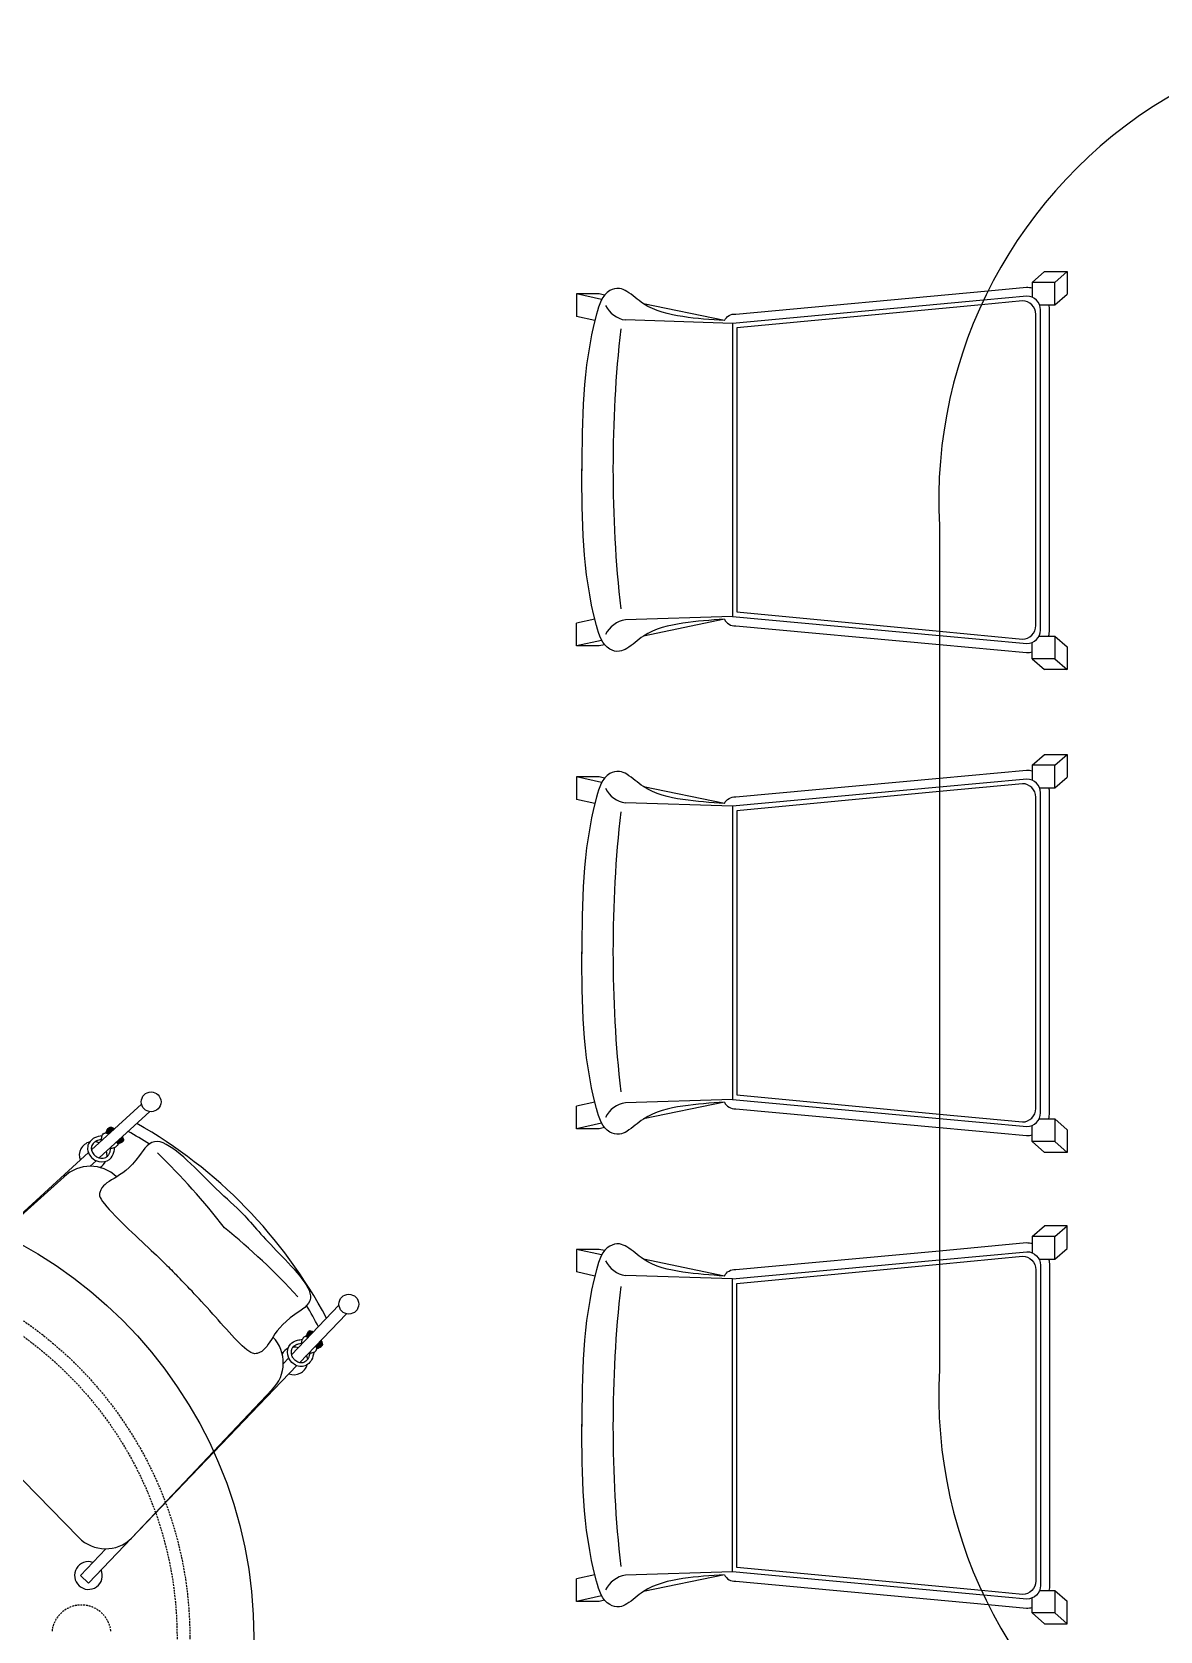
# Model space of a CAD drawing. Header units: millimetres. Extents: x -38686 to 870903, y -23218 to 232707.
# Drawn here: x 44281 to 45790, y 31265 to 33404 of the extents above; entities that cross this region are included whole.
import ezdxf

# ---------------------------------------------------------------- set-up
doc = ezdxf.new("R2010")
doc.units = ezdxf.units.MM
doc.header["$LTSCALE"] = 10
doc.linetypes.add('HIDDEN', pattern=[0.375, 0.25, -0.125])
doc.layers.add('40 - Detail Outline', color=142, linetype='Continuous')

msp = doc.modelspace()

# ---------------------------------------------------------------- hatches: boundary and pattern name
at = {"layer": '40 - Detail Outline'}
h = msp.add_hatch(dxfattribs=at)
h.set_pattern_fill('LINE', color=251, scale=0.25, angle=44.340416, style=0)
h.set_pattern_definition([(44.3404157, (29657.7823, 36571.6059), (-0.55476771, 0.567689923), [])])
edge = h.paths.add_edge_path()
edge.add_spline(control_points=[(44390.839, 31936.938), (44390.166, 31937.431), (44388.44, 31938.558), (44385.659, 31939.799), (44382.176, 31937.659), (44380.824, 31934.418), (44379.513, 31932.105), (44379.106, 31931.403)], knot_values=[0.96849474, 0.96849474, 0.96849474, 0.96849474, 3.43348075, 6.95615261, 9.2269816, 14.7686526, 17.20637924, 17.20637924, 17.20637924, 17.20637924], degree=3, periodic=0)
edge.add_spline(control_points=[(44379.106, 31931.403), (44379.247, 31931.409), (44380.709, 31931.4), (44382.033, 31930.715), (44383.142, 31929.901)], knot_values=[15.02205896, 15.02205896, 15.02205896, 15.02205896, 15.4425909, 19.39816394, 19.39816394, 19.39816394, 19.39816394], degree=3, periodic=0)
edge.add_line((44383.142, 31929.901), (44390.839, 31936.938))
edge = h.paths.add_edge_path()
edge.add_spline(control_points=[(44395.321, 31916.418), (44396.619, 31916.971), (44399.152, 31918.076), (44402.703, 31919.814), (44403.221, 31923.51), (44402.094, 31925.245), (44401.317, 31926.193)], knot_values=[32.23678536, 32.23678536, 32.23678536, 32.23678536, 36.54129772, 40.52967194, 43.06457669, 46.61386778, 46.61386778, 46.61386778, 46.61386778], degree=3, periodic=0)
edge.add_line((44401.317, 31926.193), (44393.805, 31919.326))
edge.add_spline(control_points=[(44393.805, 31919.326), (44394.332, 31918.612), (44394.888, 31917.679), (44395.27, 31916.603), (44395.321, 31916.418)], knot_values=[34.33816689, 34.33816689, 34.33816689, 34.33816689, 36.98965349, 37.54298405, 37.54298405, 37.54298405, 37.54298405], degree=3, periodic=0)
h = msp.add_hatch(dxfattribs=at)
h.set_pattern_fill('LINE', color=251, scale=0.25, angle=44.340416, style=0)
h.set_pattern_definition([(44.3404157, (48961.57665, 16818.168), (0.55476771, -0.567689923), [])])
edge = h.paths.add_edge_path()
edge.add_spline(control_points=[(44667.318, 31654.019), (44667.796, 31653.334), (44668.883, 31651.583), (44670.059, 31648.774), (44667.84, 31645.341), (44664.568, 31644.064), (44662.226, 31642.807), (44661.515, 31642.416)], knot_values=[0.96849474, 0.96849474, 0.96849474, 0.96849474, 3.43348075, 6.95615261, 9.2269816, 14.7686526, 17.20637924, 17.20637924, 17.20637924, 17.20637924], degree=3, periodic=0)
edge.add_spline(control_points=[(44661.515, 31642.416), (44661.524, 31642.557), (44661.549, 31644.019), (44660.895, 31645.357), (44660.107, 31646.485)], knot_values=[15.02205896, 15.02205896, 15.02205896, 15.02205896, 15.4425909, 19.39816394, 19.39816394, 19.39816394, 19.39816394], degree=3, periodic=0)
edge.add_line((44660.107, 31646.485), (44667.318, 31654.019))
edge = h.paths.add_edge_path()
edge.add_spline(control_points=[(44646.907, 31658.971), (44647.49, 31660.256), (44648.653, 31662.763), (44650.472, 31666.274), (44654.18, 31666.706), (44655.888, 31665.539), (44656.818, 31664.741)], knot_values=[32.23678536, 32.23678536, 32.23678536, 32.23678536, 36.54129772, 40.52967194, 43.06457669, 46.61386778, 46.61386778, 46.61386778, 46.61386778], degree=3, periodic=0)
edge.add_line((44656.818, 31664.741), (44649.779, 31657.389))
edge.add_spline(control_points=[(44649.779, 31657.389), (44649.078, 31657.932), (44648.158, 31658.509), (44647.091, 31658.917), (44646.907, 31658.971)], knot_values=[34.33816689, 34.33816689, 34.33816689, 34.33816689, 36.98965349, 37.54298405, 37.54298405, 37.54298405, 37.54298405], degree=3, periodic=0)

# ---------------------------------------------------------------- linework, layer by layer
at = {"layer": '40 - Detail Outline', "color": 251}
for p, q in [((45618.91, 33069.363), (45635.379, 33083.812)), ((45649.16, 33069.363), (45665.629, 33083.812)), ((45649.16, 33039.113), (45665.629, 33053.562)), ((45649.16, 32596.111), (45665.629, 32581.662)), ((45618.91, 32565.861), (45635.379, 32551.412)), ((45649.16, 32565.861), (45665.629, 32551.412)), ((45618.91, 32423.313), (45635.379, 32437.762)), ((45649.16, 32423.313), (45665.629, 32437.762)), ((45649.16, 32393.063), (45665.629, 32407.512)), ((45649.16, 31950.061), (45665.629, 31935.612)), ((45618.91, 31919.811), (45635.379, 31905.362)), ((45649.16, 31919.811), (45665.629, 31905.362)), ((45618.91, 31792.729), (45635.379, 31807.178)), ((45649.16, 31792.729), (45665.629, 31807.178)), ((45649.16, 31762.479), (45665.629, 31776.928)), ((44523.969, 31504.274), (44413.943, 31389.339)), ((44413.943, 31389.339), (44356.428, 31329.258)), ((44379.549, 31375.102), (44345.485, 31339.518)), ((44356.428, 31329.258), (44345.485, 31339.518)), ((45649.16, 31319.478), (45665.629, 31305.028)), ((45618.91, 31289.228), (45635.379, 31274.778)), ((45649.16, 31289.228), (45665.629, 31274.778))]:
    msp.add_line(p, q, dxfattribs=at)
at = {"layer": '40 - Detail Outline', "color": 0}
for p, q in [((45042.652, 33046.445), (45008.954, 33053.864)), ((45046.447, 33052.269), (45039.204, 33053.864)), ((45206.898, 33018.199), (45098.838, 33040.602)), ((45033.584, 33018.191), (45008.954, 33023.614)), ((45217.662, 33014.441), (45074.661, 33018.981)), ((45494.699, 32743.795), (45494.699, 31614.795)), ((45494.699, 32743.795), (45494.699, 31614.795)), ((45033.584, 32618.615), (45008.954, 32613.192)), ((45217.662, 32622.366), (45074.661, 32617.826)), ((45206.898, 32618.608), (45098.838, 32596.204)), ((45042.652, 32590.362), (45008.954, 32582.942)), ((45046.447, 32584.537), (45039.204, 32582.942)), ((45042.652, 32400.395), (45008.954, 32407.814)), ((45046.447, 32406.219), (45039.204, 32407.814)), ((45206.898, 32372.149), (45098.838, 32394.552)), ((45033.584, 32372.141), (45008.954, 32377.564)), ((45217.662, 32368.391), (45074.661, 32372.931)), ((45033.584, 31972.565), (45008.954, 31967.142)), ((45217.662, 31976.316), (45074.661, 31971.776)), ((45206.898, 31972.558), (45098.838, 31950.154)), ((45042.652, 31944.312), (45008.954, 31936.892)), ((45046.447, 31938.487), (45039.204, 31936.892)), ((45042.652, 31768.229), (45008.954, 31775.648)), ((45046.447, 31774.053), (45039.204, 31775.648)), ((45206.898, 31739.982), (45098.838, 31762.386)), ((45033.584, 31739.975), (45008.954, 31745.398)), ((45217.662, 31736.225), (45074.661, 31740.765)), ((45033.584, 31340.399), (45008.954, 31334.976)), ((45217.662, 31344.15), (45074.661, 31339.61)), ((45206.898, 31340.392), (45098.838, 31317.988)), ((45042.652, 31312.146), (45008.954, 31304.726)), ((45046.447, 31306.321), (45039.204, 31304.726))]:
    msp.add_line(p, q, dxfattribs=at)
at = {"layer": '40 - Detail Outline', "color": 252}
for p, q in [((44427.111, 31970.094), (44360.221, 31908.95)), ((44438.186, 31959.895), (44370.594, 31898.109)), ((44356.156, 31905.233), (44237.834, 31797.074)), ((44366.43, 31894.302), (44358.319, 31886.888)), ((44691.359, 31700.824), (44628.034, 31634.673)), ((44701.301, 31689.517), (44638.633, 31624.053)), ((44634.824, 31620.074), (44523.969, 31504.274)), ((44624.132, 31630.597), (44616.533, 31622.659)), ((44624.132, 31630.597), (44616.533, 31622.659))]:
    msp.add_line(p, q, dxfattribs=at)
at = {"layer": '40 - Detail Outline', "color": 251}
for points in [[(45635.379, 33083.812), (45665.629, 33083.812), (45665.629, 33053.562)], [(45628.55, 33039.113), (45649.16, 33039.113), (45649.16, 33069.363), (45618.91, 33069.363), (45618.91, 33049.209)], [(45627.853, 32596.111), (45649.16, 32596.111), (45649.16, 32565.861), (45618.91, 32565.861), (45618.91, 32587.597)], [(45665.629, 32581.662), (45665.629, 32551.412), (45635.379, 32551.412)], [(45635.379, 32437.762), (45665.629, 32437.762), (45665.629, 32407.512)], [(45628.55, 32393.063), (45649.16, 32393.063), (45649.16, 32423.313), (45618.91, 32423.313), (45618.91, 32403.159)], [(45627.853, 31950.061), (45649.16, 31950.061), (45649.16, 31919.811), (45618.91, 31919.811), (45618.91, 31941.547)], [(45665.629, 31935.612), (45665.629, 31905.362), (45635.379, 31905.362)], [(45627.853, 31762.479), (45649.16, 31762.479), (45649.16, 31792.729), (45618.91, 31792.729), (45618.91, 31770.993)], [(45665.629, 31776.928), (45665.629, 31807.178), (45635.379, 31807.178)], [(45628.55, 31319.478), (45649.16, 31319.478), (45649.16, 31289.228), (45618.91, 31289.228), (45618.91, 31309.381)], [(45635.379, 31274.778), (45665.629, 31274.778), (45665.629, 31305.028)]]:
    msp.add_lwpolyline(points, dxfattribs=at)
at = {"layer": '40 - Detail Outline', "color": 0}
for points in [[(45039.204, 33053.864), (45008.954, 33053.864), (45008.954, 33023.614)], [(45553.57, 33045.392), (45217.662, 33014.441), (45217.662, 32622.366), (45494.599, 32596.848)], [(45550.821, 33039.487), (45223.712, 33008.391), (45223.712, 32628.416), (45494.596, 32602.664)], [(45039.204, 32582.942), (45008.954, 32582.942), (45008.954, 32613.192)], [(45039.204, 32407.814), (45008.954, 32407.814), (45008.954, 32377.564)], [(45494.699, 32393.918), (45217.662, 32368.391), (45217.662, 31976.316), (45494.633, 31950.795)], [(45494.659, 32388.098), (45223.712, 32362.341), (45223.712, 31982.366), (45494.699, 31956.605)], [(45039.204, 31936.892), (45008.954, 31936.892), (45008.954, 31967.142)], [(45039.204, 31775.648), (45008.954, 31775.648), (45008.954, 31745.398)], [(45553.57, 31313.198), (45217.662, 31344.15), (45217.662, 31736.225), (45494.599, 31761.743)], [(45550.821, 31319.103), (45223.712, 31350.2), (45223.712, 31730.175), (45494.596, 31755.926)], [(45039.204, 31304.726), (45008.954, 31304.726), (45008.954, 31334.976)]]:
    msp.add_lwpolyline(points, dxfattribs=at)
for points in [[(45206.898, 33018.199, -0.30343143), (45222.147, 33026.974), (45559.743, 33058.106)], [(45206.898, 32618.608, 0.30343143), (45222.147, 32609.832), (45494.699, 32584.698)], [(45206.898, 32372.149, -0.30343143), (45222.147, 32380.924), (45494.678, 32406.056)], [(45206.898, 31972.558, 0.30343143), (45222.147, 31963.782), (45494.723, 31938.646)], [(45206.898, 31739.982, -0.30343143), (45222.147, 31748.758), (45494.699, 31773.892)], [(45206.898, 31340.392, 0.30343143), (45222.147, 31331.616), (45559.743, 31300.484)]]:
    msp.add_lwpolyline(points, format="xyb", dxfattribs=at)
at = {"layer": '40 - Detail Outline', "color": 251}
for points in [[(45559.743, 33058.106), (45611.024, 33062.835, -0.06587297), (45618.91, 33061.947)], [(45623.713, 32610.266), (45623.713, 33026.541, 0.41421356), (45605.563, 33044.691), (45550.821, 33039.487)], [(45629.763, 32604.216), (45629.763, 33032.591, 0.41421356), (45611.613, 33050.741), (45553.57, 33045.392)], [(45640.757, 32596.111, 0.06791001), (45641.863, 32604.216), (45641.863, 33032.591, 0.05438092), (45641.151, 33039.113, 0.05438092)], [(45494.596, 32602.664), (45605.563, 32592.116, 0.41421356), (45623.713, 32610.266)], [(45494.599, 32596.848), (45611.613, 32586.066, 0.41421356), (45629.763, 32604.216)], [(45494.699, 32584.698), (45611.024, 32573.971, 0.06587297), (45618.91, 32574.859)], [(45494.678, 32406.056), (45611.024, 32416.785, -0.06587297), (45618.91, 32415.897)], [(45623.713, 31964.216), (45623.713, 32380.491, 0.41421356), (45605.563, 32398.641), (45494.659, 32388.098)], [(45629.763, 31958.166), (45629.763, 32386.541, 0.41421356), (45611.613, 32404.691), (45494.699, 32393.918)], [(45640.757, 31950.061, 0.06791001), (45641.863, 31958.166), (45641.863, 32386.541, 0.05438092), (45641.151, 32393.063, 0.05438092)], [(45494.699, 31956.605), (45605.563, 31946.066, 0.41421356), (45623.713, 31964.216)], [(45494.633, 31950.795), (45611.613, 31940.016, 0.41421356), (45629.763, 31958.166)], [(45494.723, 31938.646), (45611.024, 31927.921, 0.06587297), (45618.91, 31928.809)], [(44239.033, 31796.495), (44120.396, 31689.723, 0.41421356), (44119.582, 31619.017), (44343.237, 31390.153, 0.41421356), (44413.943, 31389.339), (44523.516, 31505.271)], [(45494.599, 31761.743), (45611.613, 31772.525, -0.41421356), (45629.763, 31754.375)], [(45494.699, 31773.892), (45611.024, 31784.619, -0.06587297), (45618.91, 31783.731)], [(45494.596, 31755.926), (45605.563, 31766.475, -0.41421356), (45623.713, 31748.325)], [(45623.713, 31748.325), (45623.713, 31332.05, -0.41421356), (45605.563, 31313.9), (45550.821, 31319.103)], [(45629.763, 31754.375), (45629.763, 31326, -0.41421356), (45611.613, 31307.85), (45553.57, 31313.198)], [(45640.757, 31762.479, -0.06791001), (45641.863, 31754.375), (45641.863, 31326, -0.05438092), (45641.151, 31319.478, -0.05438092)], [(45559.743, 31300.484), (45611.024, 31295.755, 0.06587297), (45618.91, 31296.643)]]:
    msp.add_lwpolyline(points, format="xyb", dxfattribs=at)
at = {"layer": '40 - Detail Outline', "color": 7}
for points in [[(44393.709, 31872.484, 0.40885828), (44323.649, 31872.649), (44239.033, 31796.495)], [(44523.516, 31505.271), (44601.762, 31588.058, 0.41105712), (44602.951, 31658.376)]]:
    msp.add_lwpolyline(points, format="xyb", dxfattribs=at)
for centre in [(44440.014, 31972.992), (44704.496, 31702.35)]:
    msp.add_circle(centre, 13.224, dxfattribs=at)
at = {"layer": '40 - Detail Outline', "color": 0}
msp.add_circle((43977.527, 31256.482), 600, dxfattribs=at)
at = {"layer": '40 - Detail Outline', "color": 251, "linetype": 'HIDDEN'}
for radius in [514.286, 497.143]:
    msp.add_circle((43977.527, 31256.482), radius, dxfattribs=at)
at = {"layer": '40 - Detail Outline', "color": 0}
for centre, radius, start, end in [((46119.699, 32778.341), 625.954, 356.836276, 183.163724), ((45079.613, 33053.644), 35.015, 205.466759, 261.869805), ((46751.937, 32820.516), 1694.042, 173.677262, 180.02371), ((46751.937, 32819.114), 1694.042, 179.97629, 186.322738), ((45079.613, 32583.163), 35.015, 98.130195, 154.533241), ((45079.613, 32407.594), 35.015, 205.466759, 261.869805), ((46751.937, 32174.466), 1694.042, 173.677262, 180.02371), ((46751.937, 32173.064), 1694.042, 179.97629, 186.322738), ((45079.613, 31937.113), 35.015, 98.130195, 154.533241), ((45079.613, 31775.428), 35.015, 205.466759, 261.869805), ((46751.937, 31539.476), 1694.042, 173.677262, 180.02371), ((46119.699, 31580.249), 625.954, 176.836276, 3.163724), ((46751.937, 31538.074), 1694.042, 179.97629, 186.322738), ((45079.613, 31304.947), 35.015, 98.130195, 154.533241)]:
    msp.add_arc(centre, radius, start, end, dxfattribs=at)
at = {"layer": '40 - Detail Outline', "color": 7}
for radius, start, end in [(654.154, 28.118966, 60.410216), (639.154, 57.883888, 60.84713), (639.154, 27.678101, 30.593159)]:
    msp.add_arc((44097.881, 31375.247), radius, start, end, dxfattribs=at)
at = {"layer": '40 - Detail Outline', "color": 252}
for centre, radius, start, end in [((44362.444, 31901.328), 18.556, 104.458999, 199.852622), ((44362.444, 31901.328), 18.556, 65.008974, 81.27318), ((44362.444, 31901.328), 18.556, 354.577533, 17.31771), ((43807.026, 31240.812), 923.095, 37.624084, 45.988047), ((44362.444, 31901.328), 18.556, 299.479157, 334.49303), ((43957.936, 31086.386), 923.095, 42.692784, 51.056747), ((44631.065, 31626.45), 18.556, 114.187802, 149.201675), ((44631.065, 31626.45), 18.556, 71.363121, 94.103298), ((44631.065, 31626.45), 18.556, 248.828209, 344.221832), ((44631.065, 31626.45), 18.556, 7.407652, 23.671857)]:
    msp.add_arc(centre, radius, start, end, dxfattribs=at)
at = {"layer": '40 - Detail Outline', "color": 251}
msp.add_arc((44356.179, 31339.3), 18.556, 71.363121, 23.671857, dxfattribs=at)
at = {"layer": '40 - Detail Outline', "color": 251, "linetype": 'HIDDEN'}
msp.add_arc((44346.775, 31260.252), 39.599, 6.963411, 173.036589, dxfattribs=at)
at = {"layer": '40 - Detail Outline', "color": 0}
for points in [[(45206.898, 33018.199), (45151.278, 33023.474), (45098.567, 33040.783), (45076.33, 33057.268), (45066.55, 33061.086), (45053.585, 33058.247), (45035.759, 33026.622), (45016.392, 32816.991)], [(45206.898, 32618.608), (45151.278, 32613.333), (45098.567, 32596.023), (45076.33, 32579.538), (45066.55, 32575.721), (45053.585, 32578.559), (45035.759, 32610.184), (45016.392, 32819.815)], [(45206.898, 32372.149), (45151.278, 32377.424), (45098.567, 32394.733), (45076.33, 32411.219), (45066.55, 32415.036), (45053.585, 32412.198), (45035.759, 32380.572), (45016.392, 32170.941)], [(45206.898, 31972.558), (45151.278, 31967.283), (45098.567, 31949.973), (45076.33, 31933.488), (45066.55, 31929.671), (45053.585, 31932.509), (45035.759, 31964.134), (45016.392, 32173.765)], [(45206.898, 31739.982), (45151.278, 31745.258), (45098.567, 31762.567), (45076.33, 31779.052), (45066.55, 31782.87), (45053.585, 31780.031), (45035.759, 31748.406), (45016.392, 31538.775)], [(45206.898, 31340.392), (45151.278, 31335.117), (45098.567, 31317.807), (45076.33, 31301.322), (45066.55, 31297.505), (45053.585, 31300.343), (45035.759, 31331.968), (45016.392, 31541.599)]]:
    msp.add_spline(points, degree=3, dxfattribs=at)
for points, knots in [([(44379.106, 31931.403), (44379.513, 31932.105), (44380.824, 31934.418), (44382.176, 31937.659), (44385.659, 31939.799), (44388.44, 31938.558), (44390.166, 31937.431), (44390.839, 31936.938)], [0.96849474, 0.96849474, 0.96849474, 0.96849474, 3.40622138, 8.94789237, 11.21872137, 14.74139322, 17.20637924, 17.20637924, 17.20637924, 17.20637924]), ([(44374.453, 31927.502), (44370.958, 31927.036), (44362.471, 31925.796), (44351.984, 31913.333), (44358.524, 31898.483), (44370.726, 31891.321), (44385.041, 31893.652), (44390.158, 31904.062), (44391.117, 31909.819), (44391.455, 31911.948)], [0.42363077, 0.42363077, 0.42363077, 0.42363077, 10.88913802, 25.92480524, 41.13286041, 52.55152274, 67.12012917, 78.20950651, 84.71484974, 84.71484974, 84.71484974, 84.71484974]), ([(44373.751, 31922.359), (44372.953, 31922.246), (44372.189, 31922.126), (44370.388, 31921.787), (44369.397, 31921.547), (44368.01, 31921.087), (44367.55, 31920.909), (44366.791, 31920.566), (44366.484, 31920.411), (44365.868, 31920.065), (44365.56, 31919.874), (44364.651, 31919.257), (44364.064, 31918.783), (44362.738, 31917.522), (44362.046, 31916.688), (44360.945, 31914.964), (44360.538, 31914.077), (44360.206, 31912.941), (44360.14, 31912.659), (44360.052, 31912.156), (44360.023, 31911.93), (44359.985, 31911.464), (44359.977, 31911.226), (44359.983, 31910.497), (44360.029, 31909.99), (44360.281, 31908.524), (44360.589, 31907.531), (44361.467, 31905.559), (44362.037, 31904.583), (44363.191, 31903.005), (44363.733, 31902.372), (44365.459, 31900.638), (44366.735, 31899.716), (44369.485, 31898.359), (44370.961, 31897.922), (44373.708, 31897.62), (44374.898, 31897.631), (44377.172, 31897.934), (44378.256, 31898.225), (44379.629, 31898.808), (44380.027, 31899.012), (44380.652, 31899.388), (44380.895, 31899.553), (44381.309, 31899.868), (44381.486, 31900.016), (44381.838, 31900.34), (44382.011, 31900.514), (44382.52, 31901.072), (44382.848, 31901.495), (44383.789, 31902.91), (44384.348, 31904.048), (44385.005, 31905.82), (44385.186, 31906.377), (44385.671, 31908.071), (44385.924, 31909.262), (44386.159, 31910.578), (44386.169, 31910.631), (44386.178, 31910.683)], [1.82913262, 1.82913262, 1.82913262, 1.82913262, 4.35375489, 4.35375489, 8.08411863, 8.08411863, 10.08255149, 10.08255149, 11.54200975, 11.54200975, 13.001468, 13.001468, 15.92038451, 15.92038451, 20.09967232, 20.09967232, 24.27896013, 24.27896013, 25.68541211, 25.68541211, 26.83752157, 26.83752157, 27.98963103, 27.98963103, 30.29384996, 30.29384996, 34.46603976, 34.46603976, 38.63822957, 38.63822957, 41.73285973, 41.73285973, 48.00936775, 48.00936775, 54.28587577, 54.28587577, 58.76057104, 58.76057104, 63.23526631, 63.23526631, 65.24928484, 65.24928484, 66.66392055, 66.66392055, 67.83904116, 67.83904116, 69.01416176, 69.01416176, 71.36440297, 71.36440297, 76.12426286, 76.12426286, 78.20599183, 78.20599183, 82.36944979, 82.36944979, 82.54186342, 82.54186342, 82.54186342, 82.54186342]), ([(44373.771, 31921.335), (44373.743, 31922.171), (44373.735, 31924.773), (44374.38, 31928.394), (44376.893, 31931.078), (44380.095, 31931.718), (44382.033, 31930.715), (44383.142, 31929.901)], [2.43731551, 2.43731551, 2.43731551, 2.43731551, 4.9500753, 10.2232456, 12.98994564, 15.4425909, 19.39816394, 19.39816394, 19.39816394, 19.39816394]), ([(44393.805, 31919.326), (44394.332, 31918.612), (44395.05, 31917.405), (44395.666, 31915.335), (44393.529, 31913.187), (44390.036, 31910.803), (44386.396, 31910.622), (44384.354, 31910.687)], [34.33816689, 34.33816689, 34.33816689, 34.33816689, 36.98965349, 38.48270951, 40.27687789, 45.22074874, 51.15960377, 51.15960377, 51.15960377, 51.15960377]), ([(44401.317, 31926.193), (44402.094, 31925.245), (44403.221, 31923.51), (44402.703, 31919.814), (44399.152, 31918.076), (44396.619, 31916.971), (44395.321, 31916.418)], [32.23678536, 32.23678536, 32.23678536, 32.23678536, 35.78607645, 38.3209812, 42.30935542, 46.61386778, 46.61386778, 46.61386778, 46.61386778]), ([(44656.818, 31664.741), (44655.888, 31665.539), (44654.18, 31666.706), (44650.472, 31666.274), (44648.653, 31662.763), (44647.49, 31660.256), (44646.907, 31658.971)], [32.23678536, 32.23678536, 32.23678536, 32.23678536, 35.78607645, 38.3209812, 42.30935542, 46.61386778, 46.61386778, 46.61386778, 46.61386778]), ([(44657.508, 31637.854), (44656.962, 31634.37), (44655.527, 31625.914), (44642.825, 31615.718), (44628.13, 31622.597), (44621.251, 31634.961), (44623.911, 31649.218), (44634.436, 31654.094), (44640.213, 31654.92), (44642.349, 31655.21)], [0.42363077, 0.42363077, 0.42363077, 0.42363077, 10.88913802, 25.92480524, 41.13286041, 52.55152274, 67.12012917, 78.20950651, 84.71484974, 84.71484974, 84.71484974, 84.71484974]), ([(44652.35, 31637.271), (44652.218, 31636.476), (44652.081, 31635.714), (44651.7, 31633.921), (44651.438, 31632.937), (44650.946, 31631.56), (44650.758, 31631.104), (44650.397, 31630.354), (44650.235, 31630.051), (44649.875, 31629.442), (44649.677, 31629.139), (44649.039, 31628.245), (44648.552, 31627.668), (44647.261, 31626.372), (44646.411, 31625.699), (44644.662, 31624.639), (44643.766, 31624.251), (44642.623, 31623.946), (44642.339, 31623.887), (44641.834, 31623.81), (44641.608, 31623.786), (44641.141, 31623.759), (44640.903, 31623.756), (44640.174, 31623.779), (44639.669, 31623.837), (44638.209, 31624.123), (44637.223, 31624.453), (44635.272, 31625.376), (44634.309, 31625.969), (44632.758, 31627.159), (44632.138, 31627.715), (44630.444, 31629.481), (44629.552, 31630.778), (44628.258, 31633.558), (44627.856, 31635.044), (44627.616, 31637.797), (44627.655, 31638.986), (44628.01, 31641.253), (44628.326, 31642.33), (44628.941, 31643.689), (44629.153, 31644.083), (44629.544, 31644.699), (44629.714, 31644.938), (44630.039, 31645.345), (44630.191, 31645.518), (44630.523, 31645.862), (44630.701, 31646.031), (44631.271, 31646.528), (44631.701, 31646.845), (44633.138, 31647.754), (44634.288, 31648.286), (44636.075, 31648.903), (44636.636, 31649.071), (44638.341, 31649.516), (44639.536, 31649.742), (44640.858, 31649.947), (44640.911, 31649.955), (44640.964, 31649.963)], [1.82913262, 1.82913262, 1.82913262, 1.82913262, 4.35375489, 4.35375489, 8.08411863, 8.08411863, 10.08255149, 10.08255149, 11.54200975, 11.54200975, 13.001468, 13.001468, 15.92038451, 15.92038451, 20.09967232, 20.09967232, 24.27896013, 24.27896013, 25.68541211, 25.68541211, 26.83752157, 26.83752157, 27.98963103, 27.98963103, 30.29384996, 30.29384996, 34.46603976, 34.46603976, 38.63822957, 38.63822957, 41.73285973, 41.73285973, 48.00936775, 48.00936775, 54.28587577, 54.28587577, 58.76057104, 58.76057104, 63.23526631, 63.23526631, 65.24928484, 65.24928484, 66.66392055, 66.66392055, 67.83904116, 67.83904116, 69.01416176, 69.01416176, 71.36440297, 71.36440297, 76.12426286, 76.12426286, 78.20599183, 78.20599183, 82.36944979, 82.36944979, 82.54186342, 82.54186342, 82.54186342, 82.54186342]), ([(44649.779, 31657.389), (44649.078, 31657.932), (44647.888, 31658.678), (44645.832, 31659.342), (44643.636, 31657.255), (44641.172, 31653.817), (44640.908, 31650.182), (44640.925, 31648.139)], [34.33816689, 34.33816689, 34.33816689, 34.33816689, 36.98965349, 38.48270951, 40.27687789, 45.22074874, 51.15960377, 51.15960377, 51.15960377, 51.15960377]), ([(44651.327, 31637.314), (44652.162, 31637.267), (44654.763, 31637.199), (44658.398, 31637.76), (44661.139, 31640.211), (44661.853, 31643.397), (44660.895, 31645.357), (44660.107, 31646.485)], [2.43731551, 2.43731551, 2.43731551, 2.43731551, 4.9500753, 10.2232456, 12.98994564, 15.4425909, 19.39816394, 19.39816394, 19.39816394, 19.39816394]), ([(44661.515, 31642.416), (44662.226, 31642.807), (44664.568, 31644.064), (44667.84, 31645.341), (44670.059, 31648.774), (44668.883, 31651.583), (44667.796, 31653.334), (44667.318, 31654.019)], [0.96849474, 0.96849474, 0.96849474, 0.96849474, 3.40622138, 8.94789237, 11.21872137, 14.74139322, 17.20637924, 17.20637924, 17.20637924, 17.20637924])]:
    msp.add_open_spline(points, degree=3, knots=knots, dxfattribs=at)
at = {"layer": '40 - Detail Outline', "color": 7}
for points in [[(44560.15, 31825.842), (44546.212, 31839.591), (44532.274, 31849.087), (44448.178, 31939.203), (44404.419, 31865.072), (44374.89, 31871.253), (44368.917, 31840.18), (44453.87, 31762.291), (44460.326, 31754.737), (44473.834, 31741.491)], [(44560.15, 31825.842), (44573.574, 31811.591), (44600.22, 31779.559), (44670.903, 31711.29), (44595.785, 31669.249), (44601.284, 31639.586), (44570.082, 31634.33), (44511.642, 31703.173), (44486.766, 31727.682), (44473.834, 31741.491)]]:
    msp.add_open_spline(points, degree=3, knots=[546.33906767, 546.33906767, 546.33906767, 546.33906767, 617.24715186, 687.7198688, 729.37266148, 898.15952412, 913.37871501, 977.1374461, 1055.71522702, 1055.71522702, 1055.71522702, 1055.71522702], dxfattribs=at)

doc.saveas('drawing.dxf')
